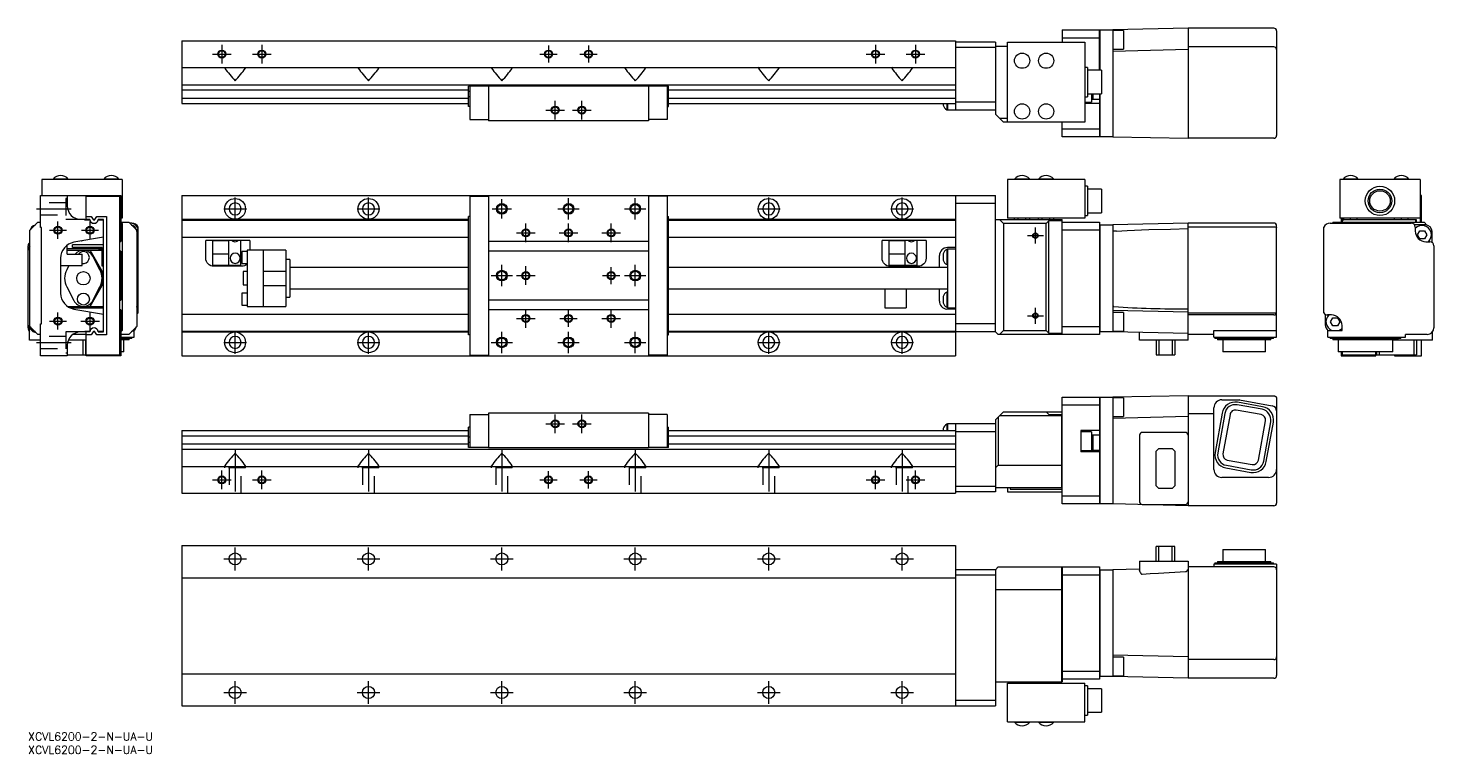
# Model space of a CAD drawing. Extents: x 0 to 527, y -8 to 264.
import ezdxf

# ---------------------------------------------------------------- set-up
doc = ezdxf.new("R2010")
doc.units = 0
doc.header["$LTSCALE"] = 0.5
doc.linetypes.add('CENTER', pattern=[50.8, 31.75, -6.35, 6.35, -6.35])
doc.linetypes.add('DASHED', pattern=[19.05, 12.7, -6.35])
for name, color, linetype in [('MSM_CENTER', 1, 'CENTER'), ('MSM_CONTINUOUS', 7, 'CONTINUOUS'), ('MSM_DASHED', 4, 'DASHED'), ('MSM_NARROW', 5, 'CONTINUOUS'), ('MSM_PART_NUMBER', 7, 'CONTINUOUS')]:
    doc.layers.add(name, color=color, linetype=linetype)
doc.styles.get("Standard").update_dxf_attribs({"font": 'txt.shx', "height": 3, "bigfont": 'bigfont.shx'})

# ---------------------------------------------------------------- blocks, each defined once
blk = doc.blocks.new('*U2')
at = {"layer": 'MSM_PART_NUMBER'}
blk.add_text('XCVL6200-2-N-UA-U', height=3, dxfattribs=at).set_placement((0, -3))
blk = doc.blocks.new('*U3')
at = {"layer": 'MSM_PART_NUMBER'}
blk.add_text('XCVL6200-2-N-UA-U', height=3, dxfattribs=at).set_placement((0, -8))

msp = doc.modelspace()

# ---------------------------------------------------------------- linework, layer by layer
at = {"layer": 'MSM_CENTER'}
for p, q in [((69.1, 254.16), (76.1, 254.16)), ((72.6, 257.66), (72.6, 250.66)), ((84.1, 254.16), (91.1, 254.16)), ((87.6, 257.66), (87.6, 250.66)), ((191.87, 254.16), (198.33, 254.16)), ((195.1, 257.39), (195.1, 250.93)), ((206.87, 254.16), (213.33, 254.16)), ((210.1, 257.39), (210.1, 250.93)), ((314.1, 254.16), (321.1, 254.16)), ((317.6, 257.66), (317.6, 250.66)), ((329.1, 254.16), (336.1, 254.16)), ((332.6, 257.66), (332.6, 250.66)), ((194.1, 233.16), (201.1, 233.16)), ((197.6, 229.66), (197.6, 236.66)), ((204.1, 233.16), (211.1, 233.16)), ((207.6, 229.66), (207.6, 236.66)), ((77.6, 191.89), (77.6, 200.39)), ((127.6, 191.89), (127.6, 200.39)), ((277.6, 191.89), (277.6, 200.39)), ((327.6, 191.89), (327.6, 200.39)), ((3.2, 196.14), (16.2, 196.14)), ((73.35, 196.14), (81.85, 196.14)), ((123.35, 196.14), (131.85, 196.14)), ((173.98, 196.14), (181.22, 196.14)), ((177.6, 192.52), (177.6, 199.76)), ((198.6, 196.14), (206.6, 196.14)), ((202.6, 192.14), (202.6, 200.14)), ((223.6, 196.14), (231.6, 196.14)), ((227.6, 192.14), (227.6, 200.14)), ((273.35, 196.14), (281.85, 196.14)), ((323.35, 196.14), (331.85, 196.14)), ((11.2, 184.91), (11.2, 191.37)), ((23.2, 184.91), (23.2, 191.37)), ((186.6, 183.64), (186.6, 190.64)), ((202.6, 183.64), (202.6, 190.64)), ((218.6, 183.64), (218.6, 190.64)), ((7.97, 188.14), (14.43, 188.14)), ((19.97, 188.14), (26.43, 188.14)), ((183.1, 187.14), (190.1, 187.14)), ((199.1, 187.14), (206.1, 187.14)), ((215.1, 187.14), (222.1, 187.14)), ((374.6, 186.14), (380.6, 186.14)), ((377.6, 183.14), (377.6, 189.14)), ((177.6, 167.14), (177.6, 175.14)), ((186.6, 167.64), (186.6, 174.64)), ((218.6, 167.91), (218.6, 174.37)), ((227.6, 167.14), (227.6, 175.14)), ((173.6, 171.14), (181.6, 171.14)), ((183.1, 171.14), (190.1, 171.14)), ((215.37, 171.14), (221.83, 171.14)), ((223.6, 171.14), (231.6, 171.14)), ((186.6, 151.64), (186.6, 158.64)), ((202.6, 151.91), (202.6, 158.37)), ((218.6, 151.64), (218.6, 158.64)), ((377.6, 153.14), (377.6, 159.14)), ((7.97, 154.14), (14.43, 154.14)), ((11.2, 150.91), (11.2, 157.37)), ((19.7, 154.14), (26.7, 154.14)), ((23.2, 150.64), (23.2, 157.64)), ((183.1, 155.14), (190.1, 155.14)), ((199.37, 155.14), (205.83, 155.14)), ((215.1, 155.14), (222.1, 155.14)), ((374.6, 156.14), (380.6, 156.14)), ((77.6, 141.89), (77.6, 150.39)), ((127.6, 141.89), (127.6, 150.39)), ((177.6, 142.14), (177.6, 150.14)), ((202.6, 142.14), (202.6, 150.14)), ((227.6, 142.14), (227.6, 150.14)), ((277.6, 141.89), (277.6, 150.39)), ((327.6, 141.89), (327.6, 150.39)), ((3.2, 146.14), (16.2, 146.14)), ((73.35, 146.14), (81.85, 146.14)), ((123.35, 146.14), (131.85, 146.14)), ((173.6, 146.14), (181.6, 146.14)), ((198.6, 146.14), (206.6, 146.14)), ((223.6, 146.14), (231.6, 146.14)), ((273.35, 146.14), (281.85, 146.14)), ((323.35, 146.14), (331.85, 146.14)), ((197.6, 112.13), (197.6, 119.13)), ((207.6, 112.13), (207.6, 119.13)), ((194.1, 115.63), (201.1, 115.63)), ((204.1, 115.63), (211.1, 115.63)), ((77.6, 106.13), (77.6, 87.63)), ((127.6, 106.13), (127.6, 87.63)), ((177.6, 106.13), (177.6, 87.63)), ((227.6, 106.13), (227.6, 87.63)), ((277.6, 106.13), (277.6, 87.63)), ((327.6, 106.13), (327.6, 87.63)), ((72.6, 91.13), (72.6, 98.13)), ((87.6, 91.13), (87.6, 98.13)), ((195.1, 91.4), (195.1, 97.86)), ((210.1, 91.4), (210.1, 97.86)), ((317.6, 91.13), (317.6, 98.13)), ((332.6, 91.13), (332.6, 98.13)), ((69.1, 94.63), (76.1, 94.63)), ((84.1, 94.63), (91.1, 94.63)), ((191.87, 94.63), (198.33, 94.63)), ((206.87, 94.63), (213.33, 94.63)), ((314.1, 94.63), (321.1, 94.63)), ((329.1, 94.63), (336.1, 94.63)), ((77.6, 60.75), (77.6, 69.25)), ((127.6, 60.75), (127.6, 69.25)), ((177.6, 60.75), (177.6, 69.25)), ((227.6, 60.75), (227.6, 69.25)), ((277.6, 60.75), (277.6, 69.25)), ((327.6, 60.75), (327.6, 69.25)), ((73.35, 65), (81.85, 65)), ((123.35, 65), (131.85, 65)), ((173.35, 65), (181.85, 65)), ((223.35, 65), (231.85, 65)), ((273.35, 65), (281.85, 65)), ((323.35, 65), (331.85, 65)), ((77.6, 10.75), (77.6, 19.25)), ((127.6, 10.75), (127.6, 19.25)), ((177.6, 10.75), (177.6, 19.25)), ((227.6, 10.75), (227.6, 19.25)), ((277.6, 10.75), (277.6, 19.25)), ((327.6, 10.75), (327.6, 19.25)), ((73.35, 15), (81.85, 15)), ((123.35, 15), (131.85, 15)), ((173.35, 15), (181.85, 15)), ((223.35, 15), (231.85, 15)), ((273.35, 15), (281.85, 15)), ((323.35, 15), (331.85, 15))]:
    msp.add_line(p, q, dxfattribs=at)
at = {"layer": 'MSM_CONTINUOUS'}
for p, q in [((434.8, 263.86), (406.6, 263.16)), ((434.8, 263.86), (434.8, 222.66)), ((467, 263.86), (434.8, 263.86)), ((57.6, 259.16), (347.6, 259.16)), ((57.6, 259.16), (57.6, 235.66)), ((347.6, 259.16), (347.6, 233.16)), ((362.6, 258.66), (347.6, 258.66)), ((362.6, 258.66), (362.6, 231.66)), ((367.1, 228.66), (367.1, 258.66)), ((367.1, 258.66), (396.1, 258.66)), ((387.6, 263.16), (401.6, 263.16)), ((387.6, 263.16), (387.6, 258.66)), ((401.6, 260.16), (387.6, 260.16)), ((396.1, 258.66), (396.1, 228.66)), ((401.6, 263.06), (401.7, 263.16)), ((401.6, 248.08), (401.6, 263.16)), ((401.7, 263.16), (401.7, 248.08)), ((401.7, 263.16), (406.6, 263.16)), ((406.6, 263.16), (406.6, 223.16)), ((410.6, 262.92), (406.6, 262.92)), ((410.6, 262.92), (410.6, 255.92)), ((468, 262.86), (468, 223.66)), ((362.6, 256.66), (347.6, 256.66)), ((362.6, 257.16), (367.1, 257.16)), ((406.6, 255.92), (410.6, 255.92)), ((434.8, 255.86), (406.6, 255.16)), ((467, 256.86), (434.8, 256.86)), ((57.6, 249.16), (347.6, 249.16)), ((73.86, 249.16), (73.7, 249.03)), ((73.7, 249.03), (73.72, 248.92)), ((81.34, 249.16), (81.5, 249.03)), ((81.5, 249.03), (81.48, 248.92)), ((123.86, 249.16), (123.7, 249.03)), ((123.7, 249.03), (123.72, 248.92)), ((131.34, 249.16), (131.5, 249.03)), ((131.5, 249.03), (131.48, 248.92)), ((173.86, 249.16), (173.7, 249.03)), ((173.7, 249.03), (173.72, 248.92)), ((181.34, 249.16), (181.5, 249.03)), ((181.5, 249.03), (181.48, 248.92)), ((223.86, 249.16), (223.7, 249.03)), ((223.7, 249.03), (223.72, 248.92)), ((231.34, 249.16), (231.5, 249.03)), ((231.5, 249.03), (231.48, 248.92)), ((273.86, 249.16), (273.7, 249.03)), ((273.7, 249.03), (273.72, 248.92)), ((281.34, 249.16), (281.5, 249.03)), ((281.5, 249.03), (281.48, 248.92)), ((323.86, 249.16), (323.7, 249.03)), ((323.7, 249.03), (323.72, 248.92)), ((331.34, 249.16), (331.5, 249.03)), ((331.5, 249.03), (331.48, 248.92)), ((397.1, 249.16), (396.1, 249.16)), ((397.1, 249.16), (397.1, 238.16)), ((402.4, 248.08), (397.1, 248.08)), ((402.4, 248.08), (402.4, 239.23)), ((57.6, 242.66), (347.6, 242.66)), ((57.6, 240.7), (165.1, 240.7)), ((57.6, 237.62), (165.1, 237.62)), ((165.1, 234.46), (165.1, 242.06)), ((172.6, 242.06), (165.1, 242.06)), ((165.6, 240.18), (165.1, 240.18)), ((165.6, 238.13), (165.1, 238.13)), ((165.6, 242.06), (165.6, 229.66)), ((232.6, 242.16), (172.6, 242.16)), ((172.6, 242.16), (172.6, 229.16)), ((232.6, 242.16), (232.6, 229.16)), ((240.1, 242.06), (232.6, 242.06)), ((239.6, 242.06), (239.6, 229.66)), ((239.6, 240.18), (240.1, 240.18)), ((239.6, 238.13), (240.1, 238.13)), ((240.1, 234.46), (240.1, 242.06)), ((240.1, 240.7), (347.6, 240.7)), ((240.1, 237.62), (347.6, 237.62)), ((396.1, 238.16), (397.1, 238.16)), ((397.1, 239.23), (402.4, 239.23)), ((398.6, 239.23), (398.6, 236.16)), ((398.6, 238.16), (399.1, 238.16)), ((398.6, 237.27), (401.6, 237.27)), ((399.1, 239.23), (399.1, 237.27)), ((401.6, 239.23), (401.6, 223.16)), ((401.7, 239.23), (401.7, 223.16)), ((57.6, 235.66), (165.1, 235.66)), ((165.6, 234.46), (165.1, 234.46)), ((239.6, 234.46), (240.1, 234.46)), ((240.1, 235.66), (347.6, 235.66)), ((342.95, 235.66), (342.95, 234.95)), ((344.4, 235.66), (344.4, 233.3)), ((344.4, 233.3), (344.6, 233.3)), ((344.6, 235.66), (344.6, 233.16)), ((362.6, 233.16), (344.6, 233.16)), ((362.6, 236.16), (347.6, 236.16)), ((396.1, 236.16), (398.6, 236.16)), ((401.6, 235.66), (396.1, 235.66)), ((165.6, 229.66), (172.6, 229.66)), ((232.6, 229.16), (172.6, 229.16)), ((239.6, 229.66), (232.6, 229.66)), ((362.6, 231.66), (365.6, 228.66)), ((364.1, 230.16), (367.1, 230.16)), ((396.1, 228.66), (365.6, 228.66)), ((387.6, 223.16), (387.6, 228.66)), ((387.6, 226.16), (401.6, 226.16)), ((401.6, 223.16), (387.6, 223.16)), ((401.7, 223.16), (401.6, 223.26)), ((406.6, 223.16), (401.7, 223.16)), ((406.6, 223.16), (434.8, 222.66)), ((467, 222.66), (434.8, 222.66)), ((467, 222.66), (467.05, 222.66)), ((467.05, 222.66), (467.1, 222.66)), ((467.1, 222.66), (467.14, 222.67)), ((467.14, 222.67), (467.19, 222.68)), ((467.19, 222.68), (467.24, 222.69)), ((467.24, 222.69), (467.28, 222.7)), ((467.28, 222.7), (467.33, 222.71)), ((467.33, 222.71), (467.36, 222.72)), ((467.36, 222.72), (467.39, 222.74)), ((467.39, 222.74), (467.42, 222.75)), ((467.42, 222.75), (467.45, 222.76)), ((467.45, 222.76), (467.48, 222.78)), ((467.48, 222.78), (467.51, 222.8)), ((467.51, 222.8), (467.53, 222.81)), ((467.53, 222.81), (467.56, 222.83)), ((467.56, 222.83), (467.59, 222.85)), ((467.59, 222.85), (467.61, 222.87)), ((467.61, 222.87), (467.64, 222.89)), ((467.64, 222.89), (467.67, 222.91)), ((467.67, 222.91), (467.69, 222.93)), ((467.69, 222.93), (467.71, 222.96)), ((467.71, 222.96), (467.74, 222.98)), ((467.74, 222.98), (467.76, 223.01)), ((467.76, 223.01), (467.78, 223.03)), ((467.78, 223.03), (467.8, 223.06)), ((467.8, 223.06), (467.82, 223.08)), ((467.82, 223.08), (467.84, 223.11)), ((467.84, 223.11), (467.86, 223.15)), ((467.86, 223.15), (467.88, 223.18)), ((467.88, 223.18), (467.9, 223.22)), ((467.9, 223.22), (467.92, 223.26)), ((467.92, 223.26), (467.93, 223.3)), ((467.93, 223.3), (467.95, 223.34)), ((467.95, 223.34), (467.96, 223.38)), ((467.96, 223.38), (467.97, 223.42)), ((467.97, 223.42), (467.98, 223.44)), ((467.98, 223.47), (467.99, 223.5)), ((467.98, 223.44), (467.98, 223.47)), ((467.99, 223.53), (468, 223.56)), ((467.99, 223.5), (467.99, 223.53)), ((468, 223.65), (468, 223.66)), ((468, 223.62), (468, 223.65)), ((468, 223.59), (468, 223.62)), ((468, 223.56), (468, 223.59)), ((35.2, 207.14), (5.2, 207.14)), ((5.2, 207.14), (5.2, 201.14)), ((15.05, 207.3), (9.35, 207.3)), ((9.35, 207.3), (9.35, 207.14)), ((15.05, 207.14), (15.05, 207.3)), ((34.05, 207.3), (28.35, 207.3)), ((28.35, 207.3), (28.35, 207.14)), ((34.05, 207.14), (34.05, 207.3)), ((35.2, 207.14), (35.2, 192.64)), ((396.1, 207.14), (367.1, 207.14)), ((367.1, 207.14), (367.1, 192.64)), ((375.45, 207.3), (369.75, 207.3)), ((369.75, 207.3), (369.75, 207.14)), ((375.45, 207.14), (375.45, 207.3)), ((378.75, 207.3), (378.75, 207.14)), ((384.45, 207.3), (378.75, 207.3)), ((384.45, 207.14), (384.45, 207.3)), ((396.1, 207.14), (396.1, 192.64)), ((521.75, 207.14), (491.75, 207.14)), ((491.75, 207.14), (491.75, 192.64)), ((498.6, 207.3), (492.9, 207.3)), ((492.9, 207.3), (492.9, 207.14)), ((498.6, 207.14), (498.6, 207.3)), ((517.6, 207.3), (511.9, 207.3)), ((511.9, 207.3), (511.9, 207.14)), ((517.6, 207.14), (517.6, 207.3)), ((521.75, 207.14), (521.75, 191.14)), ((4.7, 189.14), (4.7, 201.14)), ((4.7, 201.14), (34.7, 201.14)), ((14.7, 201.14), (14.7, 197.24)), ((21.7, 201.04), (14.7, 201.04)), ((21.7, 192.54), (21.7, 201.14)), ((21.8, 192.14), (21.8, 200.94)), ((21.8, 200.94), (34.2, 200.94)), ((34.2, 200.94), (34.2, 141.34)), ((34.7, 201.14), (34.7, 183.94)), ((57.6, 201.14), (57.6, 141.14)), ((57.6, 201.14), (362.6, 201.14)), ((165.6, 200.94), (172.6, 200.94)), ((165.6, 200.94), (165.6, 141.34)), ((172.6, 201.14), (172.6, 141.14)), ((232.6, 201.14), (232.6, 141.14)), ((239.6, 200.94), (232.6, 200.94)), ((239.6, 200.94), (239.6, 141.34)), ((347.6, 201.14), (347.6, 141.14)), ((362.6, 150.14), (362.6, 201.14)), ((397.1, 204.64), (396.1, 204.64)), ((397.1, 204.64), (397.1, 193.64)), ((402.4, 203.56), (397.1, 203.56)), ((402.4, 203.56), (402.4, 194.71)), ((522.25, 201.14), (521.75, 201.14)), ((522.25, 191.14), (522.25, 201.14)), ((362.6, 198.14), (347.6, 198.14)), ((3.7, 191.14), (0.7, 188.14)), ((3.7, 191.14), (4.7, 191.14)), ((19.7, 192.24), (21.2, 192.24)), ((21.2, 191.94), (21.2, 192.24)), ((23.16, 191.94), (21.2, 191.94)), ((21.8, 192.54), (21.7, 192.54)), ((21.8, 193.34), (23.68, 193.34)), ((23.13, 192.14), (21.8, 192.14)), ((23.68, 193.34), (24.36, 192.14)), ((25.04, 192.14), (25.72, 193.34)), ((25.72, 193.34), (29.4, 193.34)), ((28.2, 191.94), (26.24, 191.94)), ((28.2, 192.14), (26.27, 192.14)), ((28.2, 150.14), (28.2, 192.14)), ((29.4, 193.34), (29.4, 148.94)), ((35.2, 192.64), (34.7, 192.64)), ((34.7, 191.14), (35.2, 190.64)), ((34.7, 191.14), (37.7, 191.14)), ((35.2, 190.64), (35.2, 150.64)), ((40.7, 188.14), (37.7, 191.14)), ((38.9, 190.84), (38, 190.84)), ((57.6, 192.24), (165.1, 192.24)), ((57.6, 191.94), (165.1, 191.94)), ((165.1, 148.94), (165.1, 193.34)), ((165.6, 193.34), (165.1, 193.34)), ((239.6, 193.34), (240.1, 193.34)), ((240.1, 148.94), (240.1, 193.34)), ((240.1, 192.24), (347.6, 192.24)), ((240.1, 191.94), (347.6, 191.94)), ((362.6, 192.14), (387.6, 192.14)), ((364.1, 192.14), (365.6, 190.64)), ((365.6, 190.64), (365.6, 150.64)), ((381.6, 190.64), (365.6, 190.64)), ((396.1, 192.64), (367.1, 192.64)), ((369.71, 192.14), (369.71, 192.64)), ((371.16, 192.14), (371.16, 192.64)), ((374.04, 192.14), (374.04, 192.64)), ((375.49, 192.14), (375.49, 192.64)), ((378.71, 192.14), (378.71, 192.64)), ((380.16, 192.14), (380.16, 192.64)), ((382.6, 191.64), (381.6, 190.64)), ((381.6, 150.64), (381.6, 190.64)), ((382.6, 149.64), (382.6, 191.64)), ((387.6, 191.64), (382.6, 191.64)), ((383.04, 192.14), (383.04, 192.64)), ((384.49, 192.14), (384.49, 192.64)), ((387.6, 149.14), (387.6, 192.14)), ((387.6, 191.14), (401.6, 191.14)), ((396.1, 193.64), (397.1, 193.64)), ((397.1, 194.71), (402.4, 194.71)), ((401.6, 191.14), (401.6, 149.14)), ((401.7, 190.14), (401.6, 190.04)), ((401.7, 190.14), (401.7, 150.14)), ((401.7, 190.14), (406.6, 190.14)), ((434.8, 190.84), (406.6, 190.14)), ((406.6, 190.14), (406.6, 150.14)), ((467, 190.84), (434.8, 190.84)), ((434.8, 146.94), (434.8, 190.84)), ((468, 148.14), (468, 189.84)), ((488.05, 190.84), (518.45, 190.84)), ((489.25, 191.14), (488.95, 190.84)), ((489.25, 191.14), (523.25, 191.14)), ((521.75, 192.64), (491.75, 192.64)), ((492.25, 192.64), (492.25, 191.14)), ((493.25, 192.14), (492.25, 191.14)), ((492.75, 191.14), (492.75, 192.64)), ((493.25, 192.14), (493.25, 192.64)), ((493.25, 192.14), (520.25, 192.14)), ((495.75, 192.14), (495.75, 192.64)), ((498.25, 192.14), (498.25, 192.64)), ((498.75, 191.14), (498.75, 190.84)), ((506.75, 190.84), (506.75, 191.14)), ((512.25, 192.14), (512.25, 192.64)), ((514.75, 192.14), (514.75, 192.64)), ((517.25, 192.14), (517.25, 192.64)), ((523.75, 190.14), (519.72, 190.14)), ((520.15, 191.14), (520.15, 192.14)), ((520.25, 192.14), (520.25, 191.14)), ((524.32, 190.07), (523.25, 191.14)), ((0.7, 152.14), (0.7, 188.14)), ((5, 189.14), (4.7, 189.14)), ((5, 153.14), (5, 189.14)), ((28.2, 185.58), (17.16, 183.64)), ((40.7, 188.14), (40.7, 152.14)), ((40.7, 187.72), (40.71, 187.74)), ((40.7, 187.7), (40.7, 187.72)), ((40.7, 187.69), (40.7, 187.7)), ((40.7, 187.68), (40.7, 187.69)), ((40.7, 187.69), (40.7, 187.69)), ((40.7, 187.67), (40.7, 187.68)), ((40.7, 187.68), (40.7, 187.68)), ((40.7, 187.66), (40.7, 187.67)), ((40.7, 187.67), (40.7, 187.67)), ((40.7, 187.67), (40.7, 187.67)), ((40.7, 187.65), (40.7, 187.66)), ((40.7, 187.66), (40.7, 187.66)), ((40.7, 187.66), (40.7, 187.66)), ((40.7, 187.66), (40.7, 187.66)), ((40.7, 187.66), (40.7, 187.66)), ((40.7, 187.66), (40.7, 187.66)), ((40.7, 187.64), (40.7, 187.65)), ((40.7, 187.65), (40.7, 187.65)), ((40.7, 187.65), (40.7, 187.65)), ((40.7, 187.65), (40.7, 187.65)), ((40.7, 187.65), (40.7, 187.65)), ((40.7, 187.65), (40.7, 187.65)), ((40.7, 187.65), (40.7, 187.65)), ((40.7, 187.65), (40.7, 187.65)), ((40.7, 187.65), (40.7, 187.65)), ((40.7, 187.65), (40.7, 187.65)), ((40.7, 187.64), (40.7, 187.64)), ((40.7, 187.64), (40.7, 187.64)), ((40.7, 187.64), (40.7, 187.64)), ((40.7, 187.64), (40.7, 187.64)), ((40.7, 187.64), (40.7, 187.64)), ((40.7, 187.64), (40.7, 187.64)), ((40.7, 187.64), (40.7, 187.64)), ((40.7, 187.64), (40.7, 187.64)), ((40.71, 187.81), (40.72, 187.86)), ((40.71, 187.78), (40.71, 187.81)), ((40.71, 187.74), (40.71, 187.78)), ((40.72, 187.86), (40.8, 188.08)), ((40.8, 188.08), (40.94, 188.37)), ((40.94, 188.37), (41.08, 188.59)), ((41.08, 188.59), (41.2, 188.75)), ((41.2, 157.19), (41.2, 189.32)), ((57.6, 185.58), (165.1, 185.58)), ((240.1, 185.58), (347.6, 185.58)), ((401.6, 188.14), (387.6, 188.14)), ((406.6, 187.64), (406.69, 187.69)), ((407.93, 187.86), (411.99, 188.08)), ((411.99, 188.08), (420.12, 188.37)), ((420.12, 188.37), (428.25, 188.59)), ((428.25, 188.59), (434.8, 188.75)), ((467, 189.32), (434.8, 189.32)), ((467.84, 189.22), (467.93, 189.18)), ((467.93, 189.18), (468, 189.1)), ((468, 189.1), (468, 189.09)), ((485.75, 157.19), (485.75, 189.32)), ((519.95, 189.34), (519.95, 187.84)), ((520.78, 186.4), (521.65, 187.9)), ((521.65, 184.9), (520.78, 186.4)), ((521.65, 187.9), (523.38, 187.9)), ((523.38, 184.9), (521.65, 184.9)), ((523.38, 187.9), (524.25, 186.4)), ((524.25, 186.4), (523.38, 184.9)), ((526.25, 188.14), (526.19, 188.2)), ((526.25, 183.61), (526.25, 187.64)), ((0, 151.64), (0, 182.34)), ((14.7, 179.14), (14.7, 182.6)), ((27.7, 181.14), (14.7, 181.14)), ((14.7, 180.64), (27.7, 180.64)), ((16.7, 181.64), (16.7, 182.64)), ((28.2, 182.64), (16.7, 182.64)), ((27.7, 181.64), (16.7, 181.64)), ((19.99, 184.14), (20.2, 184.14)), ((20.2, 184.17), (20.2, 184.14)), ((27.7, 172.84), (23.2, 180.64)), ((27.7, 174.64), (27.7, 181.64)), ((34.35, 180.34), (34.35, 183.94)), ((34.35, 183.94), (34.7, 183.94)), ((34.7, 180.34), (34.35, 180.34)), ((34.7, 180.34), (34.7, 161.94)), ((83.1, 184.26), (66.6, 184.26)), ((66.6, 177.64), (66.6, 184.26)), ((69.1, 184.26), (69.1, 174.94)), ((75.1, 184.14), (69.1, 184.14)), ((75.1, 184.26), (75.1, 174.94)), ((79.6, 184.26), (79.6, 174.94)), ((80.1, 180.14), (80.1, 175.64)), ((82.1, 180.14), (80.1, 180.14)), ((82.1, 180.64), (82.1, 159.64)), ((96.6, 180.64), (82.1, 180.64)), ((83.1, 184.26), (83.1, 180.64)), ((88.1, 180.64), (88.1, 159.64)), ((96.6, 180.64), (96.6, 159.64)), ((232.6, 183.94), (172.6, 183.94)), ((232.6, 180.34), (172.6, 180.34)), ((336.6, 184.26), (320.1, 184.26)), ((320.1, 177.64), (320.1, 184.26)), ((322.6, 184.26), (322.6, 174.94)), ((328.6, 184.14), (322.6, 184.14)), ((328.6, 184.26), (328.6, 174.94)), ((333.1, 184.26), (333.1, 174.94)), ((336.6, 184.26), (336.6, 177.64)), ((342.95, 179.35), (342.95, 176.93)), ((344.4, 181), (344.4, 175.28)), ((344.6, 181), (344.4, 181)), ((347.6, 181.63), (344.6, 181.63)), ((344.6, 181.14), (347.6, 181.14)), ((344.6, 181.14), (344.6, 159.14)), ((523.95, 183.84), (525.45, 183.84)), ((526.95, 182.34), (526.95, 151.64)), ((12.2, 177.73), (12.2, 164.55)), ((12.2, 174.94), (20.2, 174.94)), ((15.31, 174.94), (14.49, 173.37)), ((14.7, 179.14), (20.2, 179.14)), ((20.2, 174.94), (20.2, 179.14)), ((26.91, 173.37), (24.25, 178.48)), ((28.2, 174.64), (27.7, 174.64)), ((75.1, 179.14), (69.1, 179.14)), ((79.6, 174.94), (69.1, 174.94)), ((80.1, 174.64), (69.6, 174.64)), ((80.1, 175.64), (82.1, 175.64)), ((98.1, 177.14), (96.6, 177.14)), ((98.1, 177.14), (98.1, 163.14)), ((165.1, 174.14), (98.1, 174.14)), ((344.6, 174.14), (240.1, 174.14)), ((328.6, 179.14), (322.6, 179.14)), ((333.1, 174.94), (322.6, 174.94)), ((333.6, 174.64), (323.1, 174.64)), ((341.6, 174.14), (341.6, 178.63)), ((344.4, 175.28), (344.6, 175.28)), ((27.7, 167.43), (27.7, 172.84)), ((80.6, 172.64), (80.6, 167.64)), ((82.1, 172.64), (80.6, 172.64)), ((88.1, 172.84), (96.6, 172.84)), ((14.49, 166.91), (17.15, 161.79)), ((23.2, 159.64), (27.7, 167.43)), ((24.25, 161.79), (26.91, 166.91)), ((80.1, 164.64), (80.1, 160.14)), ((82.1, 164.64), (80.1, 164.64)), ((80.6, 167.64), (82.1, 167.64)), ((88.1, 167.43), (96.6, 167.43)), ((98.1, 166.14), (165.1, 166.14)), ((240.1, 166.14), (344.6, 166.14)), ((321.1, 166.14), (321.1, 159.14)), ((329.1, 166.14), (329.1, 159.14)), ((341.6, 161.63), (341.6, 166.14)), ((344.4, 165), (344.4, 159.28)), ((344.6, 165), (344.4, 165)), ((14.75, 159.64), (28.2, 159.64)), ((15.6, 159.14), (28.2, 159.14)), ((16.2, 159.14), (16.2, 159.64)), ((17.16, 158.64), (28.2, 156.69)), ((34.35, 158.34), (34.35, 161.94)), ((34.35, 161.94), (34.7, 161.94)), ((34.7, 158.34), (34.35, 158.34)), ((34.7, 158.34), (34.7, 141.14)), ((40.7, 159.63), (40.7, 159.64)), ((40.7, 159.64), (40.7, 159.64)), ((40.7, 159.64), (40.7, 159.64)), ((40.7, 159.64), (40.7, 159.64)), ((40.7, 159.62), (40.7, 159.63)), ((40.7, 159.63), (40.7, 159.63)), ((40.7, 159.63), (40.7, 159.63)), ((40.7, 159.63), (40.7, 159.63)), ((40.7, 159.63), (40.7, 159.63)), ((40.7, 159.63), (40.7, 159.63)), ((40.7, 159.63), (40.7, 159.63)), ((40.7, 159.63), (40.7, 159.63)), ((40.7, 159.63), (40.7, 159.63)), ((40.7, 159.63), (40.7, 159.63)), ((40.7, 159.63), (40.7, 159.63)), ((40.7, 159.63), (40.7, 159.63)), ((40.7, 159.63), (40.7, 159.63)), ((40.7, 159.63), (40.7, 159.63)), ((40.7, 159.63), (40.7, 159.63)), ((40.7, 159.63), (40.7, 159.63)), ((40.7, 159.63), (40.7, 159.63)), ((40.7, 159.61), (40.7, 159.62)), ((40.7, 159.62), (40.7, 159.62)), ((40.7, 159.62), (40.7, 159.62)), ((40.7, 159.62), (40.7, 159.62)), ((40.7, 159.62), (40.7, 159.62)), ((40.7, 159.62), (40.7, 159.62)), ((40.7, 159.62), (40.7, 159.62)), ((40.7, 159.6), (40.7, 159.61)), ((40.7, 159.61), (40.7, 159.61)), ((40.7, 159.61), (40.7, 159.61)), ((40.7, 159.61), (40.7, 159.61)), ((40.7, 159.59), (40.7, 159.6)), ((40.7, 159.6), (40.7, 159.6)), ((40.7, 159.58), (40.7, 159.59)), ((40.7, 159.56), (40.7, 159.58)), ((40.71, 159.54), (40.7, 159.56)), ((40.71, 159.52), (40.71, 159.54)), ((40.72, 159.5), (40.71, 159.52)), ((40.72, 159.47), (40.72, 159.5)), ((40.74, 159.43), (40.72, 159.47)), ((40.75, 159.38), (40.74, 159.43)), ((40.78, 159.32), (40.75, 159.38)), ((40.82, 159.24), (40.78, 159.32)), ((41.12, 158.81), (40.82, 159.24)), ((41.2, 158.72), (41.12, 158.81)), ((80.1, 160.14), (82.1, 160.14)), ((82.1, 159.64), (96.6, 159.64)), ((96.6, 163.14), (98.1, 163.14)), ((232.6, 161.94), (172.6, 161.94)), ((232.6, 158.34), (172.6, 158.34)), ((321.1, 159.14), (329.1, 159.14)), ((342.95, 163.35), (342.95, 160.93)), ((344.4, 159.28), (344.6, 159.28)), ((344.6, 159.14), (347.6, 159.14)), ((347.6, 158.63), (344.6, 158.63)), ((406.62, 159.62), (406.6, 159.64)), ((434.8, 157.44), (406.6, 158.14)), ((406.71, 159.59), (406.62, 159.62)), ((406.86, 159.56), (406.71, 159.59)), ((407, 159.54), (406.86, 159.56)), ((4.7, 153.14), (5, 153.14)), ((4.7, 141.14), (4.7, 153.14)), ((57.6, 156.69), (165.1, 156.69)), ((240.1, 156.69), (347.6, 156.69)), ((362.6, 153.14), (347.6, 153.14)), ((410.6, 157.37), (406.6, 157.37)), ((410.6, 157.37), (410.6, 150.37)), ((434.8, 157.19), (467, 157.19)), ((467, 156.44), (434.8, 156.44)), ((467.81, 157.31), (467.91, 157.36)), ((467.91, 157.36), (467.98, 157.45)), ((467.98, 157.45), (468, 157.54)), ((486.25, 156.67), (486.25, 152.64)), ((488.55, 156.44), (487.05, 156.44)), ((488.26, 153.87), (489.12, 155.37)), ((489.12, 152.37), (488.26, 153.87)), ((489.12, 155.37), (490.85, 155.37)), ((490.85, 155.37), (491.72, 153.87)), ((491.72, 153.87), (490.85, 152.37)), ((0.5, 146.94), (0.5, 152)), ((0.7, 152.14), (3.7, 149.14)), ((4.7, 149.14), (3.7, 149.14)), ((21.7, 149.14), (16.84, 149.14)), ((21.2, 150.04), (19.7, 150.04)), ((21.2, 150.34), (23.16, 150.34)), ((21.2, 150.04), (21.2, 150.34)), ((21.2, 150.24), (23.14, 150.24)), ((23.13, 150.14), (21.2, 150.14)), ((21.7, 141.14), (21.7, 149.74)), ((21.7, 149.74), (21.8, 149.74)), ((21.8, 141.34), (21.8, 150.14)), ((23.68, 148.94), (21.8, 148.94)), ((24.36, 150.13), (23.68, 148.94)), ((25.72, 148.94), (25.04, 150.13)), ((29.4, 148.94), (25.72, 148.94)), ((26.24, 150.34), (28.2, 150.34)), ((26.26, 150.24), (27.8, 150.24)), ((26.27, 150.14), (28.2, 150.14)), ((27.8, 150.24), (27.7, 150.14)), ((27.8, 150.24), (27.9, 150.34)), ((35.2, 150.64), (34.7, 150.14)), ((37.7, 149.14), (34.7, 149.14)), ((34.7, 148.14), (39.7, 148.14)), ((38.87, 147.64), (34.7, 147.64)), ((37.7, 149.14), (40.7, 152.14)), ((37.87, 147.14), (37.87, 147.64)), ((38.87, 147.64), (38.87, 148.14)), ((39.7, 148.14), (39.7, 150.64)), ((57.6, 150.34), (165.1, 150.34)), ((57.6, 150.04), (165.1, 150.04)), ((165.6, 148.94), (165.1, 148.94)), ((239.6, 148.94), (240.1, 148.94)), ((240.1, 150.34), (347.6, 150.34)), ((240.1, 150.04), (347.6, 150.04)), ((362.6, 150.14), (347.6, 150.14)), ((362.6, 150.14), (363.6, 149.14)), ((387.5, 149.14), (363.6, 149.14)), ((365.6, 150.64), (364.1, 149.14)), ((365.6, 150.64), (381.6, 150.64)), ((381.6, 150.64), (382.6, 149.64)), ((382.6, 149.64), (387.5, 149.64)), ((387.5, 149.64), (387.6, 149.78)), ((387.5, 149.14), (387.5, 149.64)), ((387.6, 149.24), (387.5, 149.14)), ((387.6, 152.14), (401.6, 152.14)), ((401.6, 149.14), (387.6, 149.14)), ((401.6, 150.24), (401.7, 150.14)), ((406.6, 150.14), (401.7, 150.14)), ((406.6, 150.37), (410.6, 150.37)), ((434.8, 149.44), (406.6, 150.14)), ((416.65, 146.94), (416.65, 149.89)), ((444.5, 149.14), (434.8, 149.14)), ((444.5, 148.14), (444.5, 150.64)), ((444.5, 150.64), (468, 150.64)), ((444.5, 148.14), (468, 148.14)), ((444.86, 148.14), (444.86, 147.64)), ((466.85, 147.64), (444.86, 147.64)), ((445.86, 147.64), (445.86, 147.14)), ((465.85, 147.14), (465.85, 147.64)), ((466.85, 147.64), (466.85, 148.14)), ((486.25, 152.14), (486.32, 152.07)), ((487.25, 148.14), (487.25, 150.64)), ((487.25, 150.64), (492.55, 150.64)), ((487.25, 148.14), (516.35, 148.14)), ((488.08, 148.14), (488.08, 147.64)), ((514.51, 147.64), (488.08, 147.64)), ((489.08, 147.64), (489.08, 147.14)), ((490.85, 152.37), (489.12, 152.37)), ((492.55, 150.64), (492.55, 152.44)), ((513.51, 147.14), (513.51, 147.64)), ((514.51, 147.64), (514.51, 148.14)), ((516.35, 148.14), (516.35, 149.14)), ((524.45, 149.14), (516.35, 149.14)), ((526.45, 146.94), (526.45, 150.14)), ((4.7, 146.94), (0.5, 146.94)), ((14.7, 145.04), (14.7, 141.14)), ((21.7, 146.94), (15.08, 146.94)), ((20.5, 146.94), (20.5, 141.44)), ((21.5, 146.94), (21.5, 141.44)), ((21.7, 142.64), (21.5, 142.64)), ((37.87, 147.14), (34.7, 147.14)), ((35.87, 142.64), (34.7, 142.64)), ((35.87, 142.64), (35.87, 147.14)), ((434.8, 146.94), (416.65, 146.94)), ((422.8, 146.94), (422.8, 141.44)), ((423.8, 146.94), (423.8, 141.44)), ((428.8, 146.94), (428.8, 141.44)), ((429.8, 146.94), (429.8, 141.44)), ((465.85, 147.14), (445.86, 147.14)), ((447.86, 147.14), (447.86, 142.64)), ((463.85, 142.64), (447.86, 142.64)), ((463.85, 142.64), (463.85, 147.14)), ((513.51, 147.14), (489.08, 147.14)), ((491.08, 147.14), (491.08, 142.64)), ((511.51, 142.64), (491.08, 142.64)), ((492.25, 142.64), (492.25, 141.14)), ((492.75, 141.34), (492.75, 142.64)), ((505.15, 142.64), (505.15, 141.34)), ((505.25, 141.14), (505.25, 142.64)), ((505.45, 142.64), (505.45, 141.44)), ((506.45, 142.64), (506.45, 141.44)), ((511.51, 142.64), (511.51, 147.14)), ((526.45, 146.94), (511.51, 146.94)), ((519.45, 146.94), (519.45, 141.44)), ((520.45, 146.94), (520.45, 141.44)), ((522.25, 141.14), (522.25, 146.94)), ((14.7, 141.14), (4.7, 141.14)), ((14.7, 141.44), (21.5, 141.44)), ((34.7, 141.14), (21.7, 141.14)), ((34.2, 141.34), (21.8, 141.34)), ((57.6, 141.14), (347.6, 141.14)), ((165.6, 141.34), (172.6, 141.34)), ((239.6, 141.34), (232.6, 141.34)), ((422.8, 141.44), (429.8, 141.44)), ((492.25, 141.14), (505.25, 141.14)), ((505.15, 141.34), (492.75, 141.34)), ((505.45, 141.44), (520.45, 141.44)), ((512.25, 141.44), (512.25, 141.14)), ((512.25, 141.14), (522.25, 141.14)), ((387.6, 85.63), (387.6, 125.63)), ((387.6, 125.63), (401.6, 125.63)), ((401.6, 122.63), (387.6, 122.63)), ((401.6, 125.63), (401.6, 85.63)), ((401.7, 125.63), (401.6, 125.53)), ((401.7, 125.63), (401.7, 85.63)), ((401.7, 125.63), (406.6, 125.63)), ((434.8, 126.13), (406.6, 125.63)), ((406.6, 125.63), (406.6, 85.63)), ((410.6, 125.39), (406.6, 125.39)), ((410.6, 125.39), (410.6, 118.39)), ((434.8, 126.13), (434.8, 84.93)), ((434.8, 126.13), (467, 126.13)), ((444.5, 98.53), (444.5, 121.63)), ((447.5, 124.63), (453.91, 124.63)), ((462.55, 121.07), (453.2, 122.74)), ((462.73, 122.05), (453.38, 123.72)), ((454.09, 124.61), (466.35, 122.42)), ((467, 126.13), (467.05, 126.13)), ((467.05, 126.13), (467.09, 126.12)), ((467.09, 126.12), (467.14, 126.12)), ((467.14, 126.12), (467.19, 126.11)), ((467.19, 126.11), (467.23, 126.1)), ((467.23, 126.1), (467.28, 126.09)), ((467.28, 126.09), (467.32, 126.07)), ((467.32, 126.07), (467.35, 126.06)), ((467.35, 126.06), (467.38, 126.05)), ((467.38, 126.05), (467.41, 126.04)), ((467.41, 126.04), (467.44, 126.03)), ((467.44, 126.03), (467.47, 126.01)), ((467.47, 126.01), (467.5, 125.99)), ((467.5, 125.99), (467.53, 125.98)), ((467.53, 125.98), (467.55, 125.96)), ((467.55, 125.96), (467.58, 125.94)), ((467.58, 125.94), (467.61, 125.92)), ((467.61, 125.92), (467.63, 125.9)), ((467.63, 125.9), (467.66, 125.88)), ((467.66, 125.88), (467.68, 125.86)), ((467.68, 125.86), (467.7, 125.84)), ((467.7, 125.84), (467.73, 125.81)), ((467.73, 125.81), (467.75, 125.79)), ((467.75, 125.79), (467.77, 125.77)), ((467.77, 125.77), (467.79, 125.74)), ((467.79, 125.74), (467.81, 125.71)), ((467.81, 125.71), (467.83, 125.69)), ((467.83, 125.69), (467.85, 125.65)), ((467.85, 125.65), (467.87, 125.62)), ((467.87, 125.62), (467.89, 125.58)), ((467.89, 125.58), (467.91, 125.55)), ((467.91, 125.55), (467.92, 125.51)), ((467.92, 125.51), (467.94, 125.47)), ((467.94, 125.47), (467.95, 125.43)), ((467.95, 125.43), (467.96, 125.39)), ((467.96, 125.39), (467.97, 125.36)), ((467.97, 125.36), (467.98, 125.33)), ((467.98, 125.33), (467.99, 125.3)), ((467.99, 125.3), (467.99, 125.26)), ((467.99, 125.26), (467.99, 125.23)), ((467.99, 125.23), (468, 125.2)), ((468, 125.2), (468, 125.17)), ((468, 125.17), (468, 125.13)), ((468, 125.13), (468, 85.93)), ((468, 125.13), (468, 125.13)), ((165.6, 119.13), (165.6, 106.73)), ((165.6, 119.13), (172.6, 119.13)), ((172.6, 119.63), (172.6, 106.63)), ((232.6, 119.63), (172.6, 119.63)), ((232.6, 119.63), (232.6, 106.63)), ((239.6, 119.13), (232.6, 119.13)), ((239.6, 119.13), (239.6, 106.73)), ((362.6, 117.13), (365.6, 120.13)), ((362.6, 117.13), (362.6, 90.13)), ((363.6, 118.13), (363.6, 100.13)), ((387.5, 118.63), (364.1, 118.63)), ((365.6, 120.13), (387.6, 120.13)), ((381.6, 120.13), (382.6, 119.13)), ((382.6, 119.13), (387.6, 119.13)), ((387.5, 91.63), (387.5, 119.13)), ((387.6, 118.59), (387.5, 118.63)), ((406.6, 118.39), (410.6, 118.39)), ((434.8, 118.33), (406.6, 117.63)), ((444.5, 119.33), (434.8, 119.33)), ((447.58, 119.68), (444.94, 104.91)), ((448.56, 119.5), (445.92, 104.74)), ((450.53, 119.15), (447.89, 104.39)), ((462.2, 119.1), (452.85, 120.77)), ((461.18, 102.01), (463.82, 116.78)), ((463.15, 101.66), (465.79, 116.43)), ((464.14, 101.49), (466.77, 116.25)), ((57.6, 113.13), (57.6, 89.63)), ((57.6, 113.13), (165.1, 113.13)), ((57.6, 111.16), (165.1, 111.16)), ((165.1, 106.73), (165.1, 114.33)), ((165.6, 114.33), (165.1, 114.33)), ((239.6, 114.33), (240.1, 114.33)), ((240.1, 106.73), (240.1, 114.33)), ((240.1, 113.13), (347.6, 113.13)), ((240.1, 111.16), (347.6, 111.16)), ((342.95, 113.84), (342.95, 113.13)), ((344.4, 115.49), (344.4, 113.13)), ((344.6, 115.49), (344.4, 115.49)), ((362.6, 115.63), (344.6, 115.63)), ((344.6, 115.63), (344.6, 113.13)), ((347.6, 115.63), (347.6, 89.63)), ((362.6, 112.63), (347.6, 112.63)), ((401.6, 113.13), (394.6, 113.13)), ((394.6, 113.13), (394.6, 105.13)), ((398.6, 112.63), (394.6, 112.63)), ((398.6, 112.63), (398.6, 105.63)), ((398.6, 111.52), (401.6, 111.52)), ((399.1, 111.52), (399.1, 105.66)), ((416.65, 111.43), (416.65, 86.43)), ((433.8, 112.43), (417.65, 112.43)), ((57.6, 108.09), (165.1, 108.09)), ((57.6, 106.13), (347.6, 106.13)), ((165.6, 110.65), (165.1, 110.65)), ((165.6, 108.6), (165.1, 108.6)), ((172.6, 106.73), (165.1, 106.73)), ((232.6, 106.63), (172.6, 106.63)), ((240.1, 106.73), (232.6, 106.73)), ((239.6, 110.65), (240.1, 110.65)), ((239.6, 108.6), (240.1, 108.6)), ((240.1, 108.09), (347.6, 108.09)), ((394.6, 105.63), (398.6, 105.63)), ((399.1, 110.63), (398.6, 110.63)), ((401.6, 105.66), (398.6, 105.66)), ((422.8, 105.43), (423.8, 106.43)), ((422.8, 92.43), (422.8, 105.43)), ((423.8, 106.43), (428.8, 106.43)), ((428.8, 106.43), (429.8, 105.43)), ((429.8, 105.43), (429.8, 92.43)), ((362.6, 99.13), (363.6, 100.13)), ((363.6, 100.13), (387.5, 100.13)), ((387.5, 100.13), (387.6, 100.17)), ((401.6, 105.13), (394.6, 105.13)), ((449.51, 102.07), (458.86, 100.4)), ((57.6, 99.63), (347.6, 99.63)), ((73.7, 99.76), (73.72, 99.87)), ((73.86, 99.63), (73.7, 99.76)), ((81.34, 99.63), (81.5, 99.76)), ((81.5, 99.76), (81.48, 99.87)), ((123.7, 99.76), (123.72, 99.87)), ((123.86, 99.63), (123.7, 99.76)), ((131.34, 99.63), (131.5, 99.76)), ((131.5, 99.76), (131.48, 99.87)), ((173.7, 99.76), (173.72, 99.87)), ((173.86, 99.63), (173.7, 99.76)), ((181.34, 99.63), (181.5, 99.76)), ((181.5, 99.76), (181.48, 99.87)), ((223.7, 99.76), (223.72, 99.87)), ((223.86, 99.63), (223.7, 99.76)), ((231.34, 99.63), (231.5, 99.76)), ((231.5, 99.76), (231.48, 99.87)), ((273.7, 99.76), (273.72, 99.87)), ((273.86, 99.63), (273.7, 99.76)), ((281.34, 99.63), (281.5, 99.76)), ((281.5, 99.76), (281.48, 99.87)), ((323.7, 99.76), (323.72, 99.87)), ((323.86, 99.63), (323.7, 99.76)), ((331.34, 99.63), (331.5, 99.76)), ((331.5, 99.76), (331.48, 99.87)), ((465, 95.53), (447.5, 95.53)), ((448.98, 99.11), (458.34, 97.44)), ((449.16, 100.1), (458.51, 98.43)), ((57.6, 89.63), (347.6, 89.63)), ((362.6, 92.13), (347.6, 92.13)), ((362.6, 90.13), (347.6, 90.13)), ((387.5, 91.63), (362.6, 91.63)), ((367.1, 91.63), (367.1, 90.13)), ((367.1, 90.13), (387.6, 90.13)), ((368.1, 91.63), (368.1, 91.13)), ((368.1, 91.13), (387.6, 91.13)), ((387.6, 91.73), (387.5, 91.63)), ((423.8, 91.43), (422.8, 92.43)), ((428.8, 91.43), (423.8, 91.43)), ((429.8, 92.43), (428.8, 91.43)), ((387.6, 88.63), (401.6, 88.63)), ((401.6, 85.63), (387.6, 85.63)), ((401.6, 85.73), (401.7, 85.63)), ((406.6, 85.63), (401.7, 85.63)), ((434.8, 84.93), (406.6, 85.63)), ((417.65, 85.43), (433.8, 85.43)), ((467, 84.93), (434.8, 84.93)), ((57.6, 70), (347.6, 70)), ((57.6, 70), (57.6, 10)), ((347.6, 70), (347.6, 10)), ((422.8, 64.2), (422.8, 69.7)), ((429.8, 69.7), (422.8, 69.7)), ((423.8, 64.2), (423.8, 69.7)), ((428.8, 64.2), (428.8, 69.7)), ((429.8, 64.2), (429.8, 69.7)), ((416.65, 64.2), (416.65, 60.66)), ((416.65, 64.2), (434.8, 64.2)), ((434.8, 64.2), (434.8, 20.3)), ((444.86, 63.5), (466.85, 63.5)), ((444.86, 63.5), (444.86, 63)), ((445.86, 64), (465.85, 64)), ((445.86, 64), (445.86, 63.5)), ((447.86, 68.5), (463.85, 68.5)), ((447.86, 68.5), (447.86, 64)), ((463.85, 64), (463.85, 68.5)), ((465.85, 63.5), (465.85, 64)), ((466.85, 63), (466.85, 63.5)), ((57.6, 58), (347.6, 58)), ((362.6, 61), (347.6, 61)), ((362.6, 59), (347.6, 59)), ((362.6, 61), (363.6, 62)), ((362.6, 61), (362.6, 10)), ((363.6, 62), (387.5, 62)), ((387.5, 19), (387.5, 62)), ((387.5, 62), (387.6, 61.9)), ((387.6, 62), (401.6, 62)), ((387.6, 62), (387.6, 19)), ((401.6, 59), (387.6, 59)), ((401.6, 62), (401.6, 20)), ((401.6, 60.9), (401.7, 61)), ((401.7, 61), (406.6, 61)), ((401.7, 61), (401.7, 21)), ((416.65, 61.25), (406.6, 61)), ((406.6, 61), (406.6, 21)), ((416.66, 60.57), (416.65, 60.66)), ((417.44, 59.2), (417.35, 59.28)), ((417.55, 59.15), (417.44, 59.2)), ((417.65, 59.14), (417.55, 59.15)), ((420.66, 59.41), (417.65, 59.14)), ((423.68, 59.62), (420.66, 59.41)), ((433.8, 60.17), (423.68, 59.62)), ((433.84, 60.17), (433.8, 60.17)), ((433.95, 60.2), (433.84, 60.17)), ((434.06, 60.24), (433.95, 60.2)), ((434.17, 60.29), (434.06, 60.24)), ((434.79, 61.11), (434.75, 60.99)), ((434.8, 61.21), (434.79, 61.11)), ((467, 62), (434.8, 62)), ((444.5, 63), (444.5, 62)), ((468, 63), (444.5, 63)), ((468, 63), (468, 21.3)), ((387.5, 53.5), (362.6, 53.5)), ((387.6, 53.46), (387.5, 53.5)), ((434.8, 28.3), (406.6, 29)), ((410.6, 28.24), (406.6, 28.24)), ((410.6, 28.24), (410.6, 21.24)), ((467, 27.3), (434.8, 27.3)), ((57.6, 22), (347.6, 22)), ((387.6, 23), (401.6, 23)), ((401.7, 21), (401.6, 21.1)), ((406.6, 21.24), (410.6, 21.24)), ((362.6, 19), (387.6, 19)), ((367.1, 18.5), (396.1, 18.5)), ((367.1, 4), (367.1, 18.5)), ((369.71, 19), (369.71, 18.5)), ((371.16, 19), (371.16, 18.5)), ((374.04, 19), (374.04, 18.5)), ((375.49, 19), (375.49, 18.5)), ((378.71, 19), (378.71, 18.5)), ((380.16, 19), (380.16, 18.5)), ((383.04, 19), (383.04, 18.5)), ((384.49, 19), (384.49, 18.5)), ((401.6, 20), (387.6, 20)), ((396.1, 4), (396.1, 18.5)), ((397.1, 17.5), (396.1, 17.5)), ((397.1, 17.5), (397.1, 6.5)), ((402.4, 16.42), (397.1, 16.42)), ((406.6, 21), (401.7, 21)), ((402.4, 16.42), (402.4, 7.58)), ((434.8, 20.3), (406.6, 21)), ((467, 20.3), (434.8, 20.3)), ((362.6, 12), (347.6, 12)), ((57.6, 10), (362.6, 10)), ((396.1, 6.5), (397.1, 6.5)), ((397.1, 7.58), (402.4, 7.58)), ((367.1, 4), (396.1, 4)), ((369.75, 4), (369.75, 3.84)), ((369.75, 3.84), (375.45, 3.84)), ((375.45, 3.84), (375.45, 4)), ((378.75, 4), (378.75, 3.84)), ((378.75, 3.84), (384.45, 3.84)), ((384.45, 3.84), (384.45, 4))]:
    msp.add_line(p, q, dxfattribs=at)
for centre, radius in [((72.6, 254.16), 1.23), ((87.6, 254.16), 1.23), ((195.1, 254.16), 1.23), ((210.1, 254.16), 1.23), ((317.6, 254.16), 1.23), ((332.6, 254.16), 1.23), ((372.6, 251.66), 2.85), ((381.6, 251.66), 2.85), ((197.6, 233.16), 1.23), ((207.6, 233.16), 1.23), ((372.6, 232.66), 2.85), ((381.6, 232.66), 2.85), ((506.75, 199.14), 5.5), ((506.75, 199.14), 4.42), ((506.75, 199.14), 3.83), ((77.6, 196.14), 3.9), ((127.6, 196.14), 3.9), ((177.6, 196.14), 1.62), ((202.6, 196.14), 1.62), ((227.6, 196.14), 1.62), ((277.6, 196.14), 3.9), ((327.6, 196.14), 3.9), ((11.2, 188.14), 1.23), ((23.2, 188.14), 1.23), ((186.6, 187.14), 1.23), ((202.6, 187.14), 1.23), ((218.6, 187.14), 1.23), ((377.6, 186.14), 0.783), ((20.7, 170.14), 2.5), ((177.6, 171.14), 1.62), ((186.6, 171.14), 1.23), ((218.6, 171.14), 1.23), ((227.6, 171.14), 1.62), ((20.7, 162.39), 2.25), ((11.2, 154.14), 1.23), ((23.2, 154.14), 1.23), ((186.6, 155.14), 1.23), ((202.6, 155.14), 1.23), ((218.6, 155.14), 1.23), ((377.6, 156.14), 0.783), ((77.6, 146.14), 3.9), ((127.6, 146.14), 3.9), ((177.6, 146.14), 1.62), ((202.6, 146.14), 1.62), ((227.6, 146.14), 1.62), ((277.6, 146.14), 3.9), ((327.6, 146.14), 3.9), ((197.6, 115.63), 1.23), ((207.6, 115.63), 1.23), ((72.6, 94.63), 1.23), ((87.6, 94.63), 1.23), ((195.1, 94.63), 1.23), ((210.1, 94.63), 1.23), ((317.6, 94.63), 1.23), ((332.6, 94.63), 1.23), ((77.6, 65), 2.25), ((127.6, 65), 2.25), ((177.6, 65), 2.25), ((227.6, 65), 2.25), ((277.6, 65), 2.25), ((327.6, 65), 2.25), ((77.6, 15), 2.25), ((127.6, 15), 2.25), ((177.6, 15), 2.25), ((227.6, 15), 2.25), ((277.6, 15), 2.25), ((327.6, 15), 2.25)]:
    msp.add_circle(centre, radius, dxfattribs=at)
at = {"layer": 'MSM_CONTINUOUS', "extrusion": (0, 0, -1)}
for centre, radius in [((-77.6, 196.14), 2.25), ((-127.6, 196.14), 2.25), ((-277.6, 196.14), 2.25), ((-327.6, 196.14), 2.25), ((-77.6, 177.64), 1.9), ((-331.1, 177.64), 1.9), ((-77.6, 146.14), 2.25), ((-127.6, 146.14), 2.25), ((-277.6, 146.14), 2.25), ((-327.6, 146.14), 2.25)]:
    msp.add_circle(centre, radius, dxfattribs=at)
at = {"layer": 'MSM_CONTINUOUS'}
for centre, radius, start, end in [((467, 262.86), 1, 0, 90), ((467, 255.86), 1, 0, 90), ((103.98, 269.61), 36.66, 214.3736, 223.9772), ((51.22, 269.61), 36.66, 316.0228, 325.6264), ((153.98, 269.61), 36.66, 214.3736, 223.9772), ((101.22, 269.61), 36.66, 316.0228, 325.6264), ((203.98, 269.61), 36.66, 214.3736, 223.9772), ((151.22, 269.61), 36.66, 316.0228, 325.6264), ((253.98, 269.61), 36.66, 214.3736, 223.9772), ((201.22, 269.61), 36.66, 316.0228, 325.6264), ((303.98, 269.61), 36.66, 214.3736, 223.9772), ((251.22, 269.61), 36.66, 316.0228, 325.6264), ((353.98, 269.61), 36.66, 214.3736, 223.9772), ((301.22, 269.61), 36.66, 316.0228, 325.6264), ((345.97, 236.14), 3.25, 201.5574, 241.0598), ((12.2, 204.94), 3.7, 39.6218, 140.3782), ((31.2, 204.94), 3.7, 39.6218, 140.3782), ((372.6, 204.94), 3.7, 39.6218, 140.3782), ((381.6, 204.94), 3.7, 39.6218, 140.3782), ((495.75, 204.94), 3.7, 39.6218, 140.3782), ((514.75, 204.94), 3.7, 39.6218, 140.3782), ((19.7, 197.24), 5, 180, 270), ((3.2, 187.64), 2.5, 103.0519, 166.9481), ((3.2, 187.64), 2.4, 107.1144, 162.8856), ((24.7, 192.34), 1.59, 187.2376, 352.7624), ((24.7, 192.34), 0.388, 210, 330), ((38.2, 187.64), 3.2, 20.3641, 90), ((38.2, 187.64), 2.5, 13.0519, 76.9481), ((38.9, 188.34), 2.5, 23.0739, 90), ((38.2, 187.64), 2.4, 17.1144, 72.8856), ((467, 189.84), 1, 0, 90), ((488.05, 188.34), 2.5, 90, 156.9261), ((518.45, 189.34), 1.5, 0, 90), ((522.51, 186.4), 3.5, 312.9107, 137.0893), ((523.75, 187.64), 2.5, 0, 90), ((408.35, 179.77), 8.1, 93.0101, 101.8055), ((467.07, 186.24), 3.08, 75.5081, 91.2315), ((523.95, 187.84), 4, 180, 270), ((1.5, 182.34), 1.5, 122.231, 180), ((2.2, 180.64), 2.2, 132.9859, 180), ((18.2, 177.73), 6, 100, 180), ((20.7, 176.64), 4, 27.4864, 141.3178), ((20.7, 177.89), 2.25, 257.1604, 146.251), ((27.7, 178.14), 2.85, 90, 118.6944), ((344.6, 178.63), 3, 90, 180), ((345.97, 178.15), 3.25, 118.9402, 158.4426), ((525.45, 182.34), 1.5, 0, 90), ((20.7, 170.14), 7.5, 321.3689, 38.631), ((345.97, 178.12), 3.25, 201.5574, 241.0598), ((20.7, 170.14), 7, 152.5136, 207.4864), ((20.7, 170.14), 7, 332.5136, 27.4864), ((18.2, 164.55), 6, 180, 260), ((345.97, 162.15), 3.25, 118.9402, 158.4426), ((20.7, 163.64), 4, 207.4864, 332.5136), ((27.7, 162.14), 2.85, 241.3056, 280.1042), ((39.2, 159.64), 2.2, 312.9859, 335.38), ((344.6, 161.63), 3, 180, 265.3245), ((345.97, 162.12), 3.25, 201.5574, 241.0598), ((431.92, 531.02), 372.31, 266.1613, 270.4426), ((39.9, 157.94), 1.5, 302.231, 330.0736), ((467, 157.44), 1, 270, 0), ((467.07, 159.54), 2.35, 268.4144, 288.454), ((487.05, 157.94), 1.5, 209.9264, 270), ((489.99, 153.87), 3.5, 132.9107, 247.6272), ((488.55, 152.44), 4, 0, 90), ((3.2, 152.64), 3.2, 180, 212.4617), ((2.5, 151.64), 2.5, 180, 216.8699), ((3.29, 152.74), 2.89, 194.9203, 231.6506), ((3.2, 152.64), 2.5, 193.0519, 256.9481), ((3.2, 152.64), 2.4, 197.1144, 252.8856), ((3.2, 152.64), 2.75, 231.8078, 264.5078), ((19.7, 145.04), 5, 90, 180), ((24.7, 149.94), 1.59, 7.2376, 172.7624), ((24.7, 149.94), 0.388, 30, 150), ((38.2, 152.64), 2.5, 283.0519, 346.9481), ((38.2, 152.64), 2.4, 287.1144, 342.8856), ((488.75, 152.64), 2.5, 180, 233.1301), ((489.99, 153.87), 3.5, 292.3728, 317.0893), ((524.45, 151.64), 2.5, 270, 0), ((447.5, 121.63), 3, 90, 180), ((452.5, 118.8), 5, 79.8753, 169.8753), ((452.5, 118.8), 4, 79.8753, 169.8753), ((453.91, 123.63), 1, 79.8753, 90), ((461.85, 117.13), 5, 349.8753, 79.8753), ((466, 120.45), 2, 0, 79.8753), ((452.5, 118.8), 2, 79.8753, 169.8753), ((461.85, 117.13), 2, 349.8753, 79.8753), ((461.85, 117.13), 4, 349.8753, 79.8753), ((345.97, 112.64), 3.25, 118.9402, 158.4426), ((417.65, 111.43), 1, 90, 180), ((433.8, 111.43), 1, 0, 90), ((103.98, 79.18), 36.66, 136.0228, 145.6264), ((51.22, 79.18), 36.66, 34.3736, 43.9772), ((153.98, 79.18), 36.66, 136.0228, 145.6264), ((101.22, 79.18), 36.66, 34.3736, 43.9772), ((203.98, 79.18), 36.66, 136.0228, 145.6264), ((151.22, 79.18), 36.66, 34.3736, 43.9772), ((253.98, 79.18), 36.66, 136.0228, 145.6264), ((201.22, 79.18), 36.66, 34.3736, 43.9772), ((303.98, 79.18), 36.66, 136.0228, 145.6264), ((251.22, 79.18), 36.66, 34.3736, 43.9772), ((353.98, 79.18), 36.66, 136.0228, 145.6264), ((301.22, 79.18), 36.66, 34.3736, 43.9772), ((449.86, 104.03), 5, 169.8753, 259.8753), ((449.86, 104.03), 4, 169.8753, 259.8753), ((449.86, 104.03), 2, 169.8753, 259.8753), ((459.21, 102.36), 5, 259.8753, 349.8753), ((459.21, 102.36), 4, 259.8753, 349.8753), ((459.21, 102.36), 2, 259.8753, 349.8753), ((447.5, 98.53), 3, 180, 270), ((465, 98.53), 3, 270, 0), ((417.65, 86.43), 1, 180, 270), ((433.8, 86.43), 1, 270, 0), ((467, 85.93), 1, 270, 0), ((419.49, 61.27), 2.92, 193.9171, 222.8503), ((433.29, 61.63), 1.6, 303.414, 336.5024), ((467, 61), 1, 0, 90), ((467, 28.3), 1, 270, 0), ((467, 21.3), 1, 270, 0), ((372.6, 6.2), 3.7, 219.6218, 320.3782), ((381.6, 6.2), 3.7, 219.6218, 320.3782)]:
    msp.add_arc(centre, radius, start, end, dxfattribs=at)
at = {"layer": 'MSM_CONTINUOUS', "extrusion": (0, 0, -1)}
for centre, radius, start, end in [((-77.6, 185.64), 1.9, 226.3793, 313.6207), ((-331.1, 185.64), 1.9, 226.3793, 313.6207), ((-69.6, 177.64), 3, 270, 0), ((-80.1, 177.64), 3, 228.1897, 270), ((-323.1, 177.64), 3, 270, 0), ((-333.6, 177.64), 3, 180, 270), ((-344.6, 161.63), 3, 270, 274.6755)]:
    msp.add_arc(centre, radius, start, end, dxfattribs=at)
at = {"layer": 'MSM_DASHED'}
for p, q in [((14.2, 198.39), (4.7, 198.39)), ((14.2, 200.04), (14.2, 192.24)), ((14.7, 200.04), (14.2, 200.04)), ((4.7, 193.89), (14.2, 193.89)), ((14.2, 192.24), (19.7, 192.24)), ((14.2, 148.39), (4.7, 148.39)), ((14.2, 150.04), (14.2, 142.24)), ((19.7, 150.04), (14.2, 150.04)), ((4.7, 143.89), (14.2, 143.89)), ((14.2, 142.24), (14.7, 142.24)), ((73.7, 99.13), (73.7, 99.76)), ((81.5, 99.13), (73.7, 99.13)), ((75.35, 99.13), (75.35, 89.63)), ((79.85, 89.63), (79.85, 99.13)), ((81.5, 99.13), (81.5, 99.76)), ((123.7, 99.13), (123.7, 99.76)), ((131.5, 99.13), (123.7, 99.13)), ((125.35, 99.13), (125.35, 89.63)), ((129.85, 89.63), (129.85, 99.13)), ((131.5, 99.13), (131.5, 99.76)), ((173.7, 99.13), (173.7, 99.76)), ((181.5, 99.13), (173.7, 99.13)), ((175.35, 99.13), (175.35, 89.63)), ((179.85, 89.63), (179.85, 99.13)), ((181.5, 99.13), (181.5, 99.76)), ((223.7, 99.13), (223.7, 99.76)), ((231.5, 99.13), (223.7, 99.13)), ((225.35, 99.13), (225.35, 89.63)), ((229.85, 89.63), (229.85, 99.13)), ((231.5, 99.13), (231.5, 99.76)), ((273.7, 99.13), (273.7, 99.76)), ((281.5, 99.13), (273.7, 99.13)), ((275.35, 99.13), (275.35, 89.63)), ((279.85, 89.63), (279.85, 99.13)), ((281.5, 99.13), (281.5, 99.76)), ((323.7, 99.13), (323.7, 99.76)), ((331.5, 99.13), (323.7, 99.13)), ((325.35, 99.13), (325.35, 89.63)), ((329.85, 89.63), (329.85, 99.13)), ((331.5, 99.13), (331.5, 99.76))]:
    msp.add_line(p, q, dxfattribs=at)
at = {"layer": 'MSM_NARROW'}
for centre, radius in [((72.6, 254.16), 1.5), ((87.6, 254.16), 1.5), ((195.1, 254.16), 1.5), ((210.1, 254.16), 1.5), ((317.6, 254.16), 1.5), ((332.6, 254.16), 1.5), ((197.6, 233.16), 1.5), ((207.6, 233.16), 1.5), ((177.6, 196.14), 2), ((202.6, 196.14), 2), ((227.6, 196.14), 2), ((11.2, 188.14), 1.5), ((23.2, 188.14), 1.5), ((186.6, 187.14), 1.5), ((202.6, 187.14), 1.5), ((218.6, 187.14), 1.5), ((377.6, 186.14), 1), ((177.6, 171.14), 2), ((186.6, 171.14), 1.5), ((218.6, 171.14), 1.5), ((227.6, 171.14), 2), ((11.2, 154.14), 1.5), ((23.2, 154.14), 1.5), ((186.6, 155.14), 1.5), ((202.6, 155.14), 1.5), ((218.6, 155.14), 1.5), ((377.6, 156.14), 1), ((177.6, 146.14), 2), ((202.6, 146.14), 2), ((227.6, 146.14), 2), ((197.6, 115.63), 1.5), ((207.6, 115.63), 1.5), ((72.6, 94.63), 1.5), ((87.6, 94.63), 1.5), ((195.1, 94.63), 1.5), ((210.1, 94.63), 1.5), ((317.6, 94.63), 1.5), ((332.6, 94.63), 1.5)]:
    msp.add_circle(centre, radius, dxfattribs=at)

# ---------------------------------------------------------------- block references
at = {"layer": 'MSM_CONTINUOUS'}
for name in ['*U2', '*U3']:
    msp.add_blockref(name, (0, 0), dxfattribs=at)

doc.saveas('drawing.dxf')
